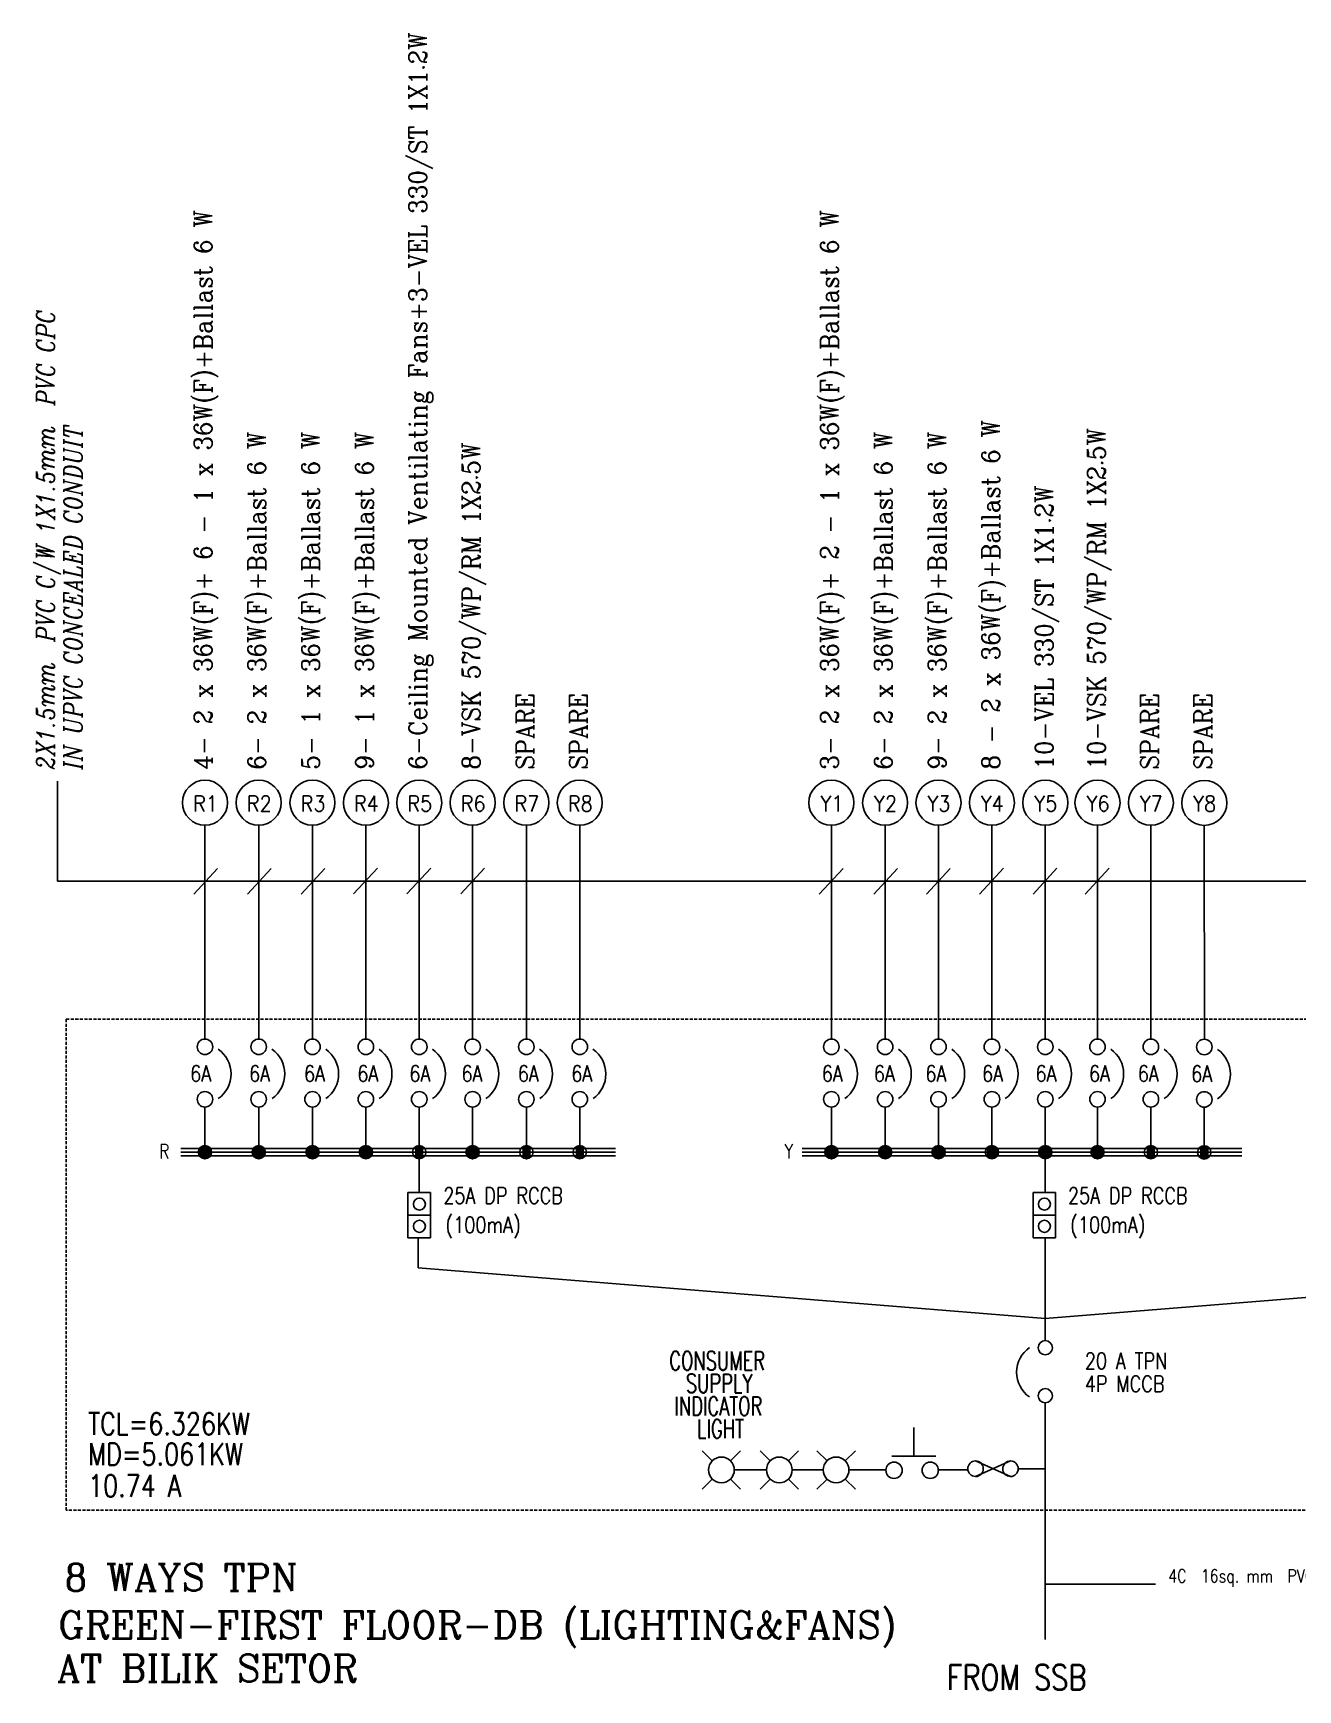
# Model space of a CAD drawing. Header units: inches. Extents: x -85907952 to 802144, y 988801 to 3125513.
# Drawn here: x 289692 to 321185, y 1082320 to 1123571 of the extents above; entities that cross this region are included whole.
import ezdxf
from ezdxf.enums import TextEntityAlignment as Align

# ---------------------------------------------------------------- set-up
doc = ezdxf.new("R2010")
doc.units = ezdxf.units.IN
doc.header["$MEASUREMENT"] = 0
doc.linetypes.add('HIDDEN', pattern=[0.375, 0.25, -0.125])
for name, color, linetype in [('$_KOD', 7, 'Continuous'), ('BANGUNAN', 4, 'Continuous'), ('LAMPU', 7, 'Continuous'), ('LYT', 7, 'Continuous')]:
    doc.layers.add(name, color=color, linetype=linetype)
doc.styles.add('ITALICC', font='ITALICC.SHX', dxfattribs={"width": 0.7})
doc.styles.add('ROMANC', font='ROMANC', dxfattribs={"width": 0.8, "height": 250})
doc.styles.add('ROMAND', font='ROMAND', dxfattribs={"width": 0.75, "height": 600})
doc.styles.add('ROMANS', font='ROMANS', dxfattribs={"width": 0.7})

msp = doc.modelspace()

# ---------------------------------------------------------------- linework, layer by layer
at = {"layer": '$_KOD', "color": 3, "linetype": 'Continuous'}
for p, q in [((290299, 1102457, 0), (290299, 1104948, 0)), ((294287, 1102772, 0), (293694, 1102130, 0)), ((295622, 1102772, 0), (295028, 1102130, 0)), ((296956, 1102772, 0), (296363, 1102130, 0)), ((298265, 1102780, 0), (297672, 1102138, 0)), ((299594, 1102780, 0), (299001, 1102138, 0)), ((300933, 1102780, 0), (300340, 1102138, 0)), ((309861, 1102772, 0), (309268, 1102130, 0)), ((311220, 1102772, 0), (310627, 1102130, 0)), ((312530, 1102772, 0), (311937, 1102130, 0)), ((313854, 1102776, 0), (313261, 1102134, 0)), ((315183, 1102776, 0), (314590, 1102134, 0)), ((316484, 1102776, 0), (315891, 1102134, 0)), ((334426, 1102461, 0), (290299, 1102457, 0))]:
    msp.add_line(p, q, dxfattribs=at)
at = {"color": 0}
for p, q in [((293821, 1095779, 0), (293821, 1095638, 0)), ((293855, 1095826, 0), (293855, 1095590, 0)), ((293888, 1095852, 0), (293888, 1095565, 0)), ((293922, 1095866, 0), (293922, 1095550, 0)), ((293956, 1095873, 0), (293956, 1095543, 0)), ((293989, 1095873, 0), (293989, 1095544, 0)), ((294023, 1095866, 0), (294023, 1095551, 0)), ((294056, 1095850, 0), (294056, 1095566, 0)), ((294090, 1095824, 0), (294090, 1095592, 0)), ((294123, 1095774, 0), (294123, 1095642, 0)), ((295160, 1095779, 0), (295160, 1095638, 0)), ((295194, 1095826, 0), (295194, 1095590, 0)), ((295227, 1095852, 0), (295227, 1095565, 0)), ((295261, 1095866, 0), (295261, 1095550, 0)), ((295294, 1095873, 0), (295294, 1095543, 0)), ((295328, 1095873, 0), (295328, 1095544, 0)), ((295361, 1095866, 0), (295361, 1095551, 0)), ((295395, 1095850, 0), (295395, 1095566, 0)), ((295428, 1095824, 0), (295428, 1095592, 0)), ((295462, 1095774, 0), (295462, 1095642, 0)), ((296499, 1095779, 0), (296499, 1095638, 0)), ((296532, 1095826, 0), (296532, 1095590, 0)), ((296566, 1095852, 0), (296566, 1095565, 0)), ((296599, 1095866, 0), (296599, 1095550, 0)), ((296633, 1095873, 0), (296633, 1095543, 0)), ((296666, 1095873, 0), (296666, 1095544, 0)), ((296700, 1095866, 0), (296700, 1095551, 0)), ((296734, 1095850, 0), (296734, 1095566, 0)), ((296767, 1095824, 0), (296767, 1095592, 0)), ((296801, 1095774, 0), (296801, 1095642, 0)), ((297828, 1095779, 0), (297828, 1095638, 0)), ((297862, 1095826, 0), (297862, 1095590, 0)), ((297895, 1095852, 0), (297895, 1095565, 0)), ((297929, 1095866, 0), (297929, 1095550, 0)), ((297962, 1095873, 0), (297962, 1095543, 0)), ((297996, 1095873, 0), (297996, 1095544, 0)), ((298029, 1095866, 0), (298029, 1095551, 0)), ((298063, 1095850, 0), (298063, 1095566, 0)), ((298096, 1095824, 0), (298096, 1095592, 0)), ((298130, 1095774, 0), (298130, 1095642, 0)), ((299224, 1095852, 0), (299224, 1095565, 0)), ((299258, 1095866, 0), (299258, 1095550, 0)), ((299291, 1095873, 0), (299291, 1095543, 0)), ((299325, 1095873, 0), (299325, 1095544, 0)), ((299358, 1095866, 0), (299358, 1095551, 0)), ((299392, 1095850, 0), (299392, 1095566, 0)), ((300486, 1095779, 0), (300486, 1095638, 0)), ((300520, 1095826, 0), (300520, 1095590, 0)), ((300553, 1095852, 0), (300553, 1095565, 0)), ((300587, 1095866, 0), (300587, 1095550, 0)), ((300620, 1095873, 0), (300620, 1095543, 0)), ((300654, 1095873, 0), (300654, 1095544, 0)), ((300687, 1095866, 0), (300687, 1095551, 0)), ((300721, 1095850, 0), (300721, 1095566, 0)), ((300755, 1095824, 0), (300755, 1095592, 0)), ((300788, 1095774, 0), (300788, 1095642, 0)), ((301892, 1095852, 0), (301892, 1095565, 0)), ((301926, 1095866, 0), (301926, 1095550, 0)), ((301959, 1095873, 0), (301959, 1095543, 0)), ((301993, 1095873, 0), (301993, 1095544, 0)), ((302026, 1095866, 0), (302026, 1095551, 0)), ((302060, 1095850, 0), (302060, 1095566, 0)), ((303221, 1095852, 0), (303221, 1095565, 0)), ((303255, 1095866, 0), (303255, 1095550, 0)), ((303288, 1095873, 0), (303288, 1095543, 0)), ((303322, 1095873, 0), (303322, 1095544, 0)), ((303355, 1095866, 0), (303355, 1095551, 0)), ((303389, 1095850, 0), (303389, 1095566, 0)), ((309420, 1095779, 0), (309420, 1095638, 0)), ((309454, 1095826, 0), (309454, 1095590, 0)), ((309487, 1095852, 0), (309487, 1095565, 0)), ((309521, 1095866, 0), (309521, 1095550, 0)), ((309554, 1095873, 0), (309554, 1095543, 0)), ((309588, 1095873, 0), (309588, 1095544, 0)), ((309621, 1095866, 0), (309621, 1095551, 0)), ((309655, 1095850, 0), (309655, 1095566, 0)), ((309688, 1095824, 0), (309688, 1095592, 0)), ((309722, 1095774, 0), (309722, 1095642, 0)), ((310759, 1095779, 0), (310759, 1095638, 0)), ((310792, 1095826, 0), (310792, 1095590, 0)), ((310826, 1095852, 0), (310826, 1095565, 0)), ((310859, 1095866, 0), (310859, 1095550, 0)), ((310893, 1095873, 0), (310893, 1095543, 0)), ((310926, 1095873, 0), (310926, 1095544, 0)), ((310960, 1095866, 0), (310960, 1095551, 0)), ((310993, 1095850, 0), (310993, 1095566, 0)), ((311027, 1095824, 0), (311027, 1095592, 0)), ((311061, 1095774, 0), (311061, 1095642, 0)), ((312088, 1095779, 0), (312088, 1095638, 0)), ((312121, 1095826, 0), (312121, 1095590, 0)), ((312155, 1095852, 0), (312155, 1095565, 0)), ((312189, 1095866, 0), (312189, 1095550, 0)), ((312222, 1095873, 0), (312222, 1095543, 0)), ((312256, 1095873, 0), (312256, 1095544, 0)), ((312289, 1095866, 0), (312289, 1095551, 0)), ((312323, 1095850, 0), (312323, 1095566, 0)), ((312354, 1095819, 0), (312354, 1095588, 0)), ((312387, 1095769, 0), (312387, 1095638, 0)), ((313455, 1095779, 0), (313455, 1095638, 0)), ((313488, 1095826, 0), (313488, 1095590, 0)), ((313518, 1095866, 0), (313518, 1095550, 0)), ((313522, 1095852, 0), (313522, 1095565, 0)), ((313551, 1095873, 0), (313551, 1095543, 0)), ((313585, 1095873, 0), (313585, 1095544, 0)), ((313618, 1095866, 0), (313618, 1095551, 0)), ((313652, 1095850, 0), (313652, 1095566, 0)), ((313685, 1095824, 0), (313685, 1095592, 0)), ((313719, 1095774, 0), (313719, 1095642, 0)), ((314746, 1095779, 0), (314746, 1095638, 0)), ((314746, 1095779, 0), (314746, 1095638, 0)), ((314780, 1095826, 0), (314780, 1095590, 0)), ((314780, 1095826, 0), (314780, 1095590, 0)), ((314813, 1095852, 0), (314813, 1095565, 0)), ((314813, 1095852, 0), (314813, 1095565, 0)), ((314847, 1095866, 0), (314847, 1095550, 0)), ((314847, 1095866, 0), (314847, 1095550, 0)), ((314880, 1095873, 0), (314880, 1095543, 0)), ((314880, 1095873, 0), (314880, 1095543, 0)), ((314914, 1095873, 0), (314914, 1095544, 0)), ((314914, 1095873, 0), (314914, 1095544, 0)), ((314947, 1095866, 0), (314947, 1095551, 0)), ((314947, 1095866, 0), (314947, 1095551, 0)), ((314981, 1095850, 0), (314981, 1095566, 0)), ((314981, 1095850, 0), (314981, 1095566, 0)), ((315014, 1095824, 0), (315014, 1095592, 0)), ((315014, 1095824, 0), (315014, 1095592, 0)), ((315048, 1095774, 0), (315048, 1095642, 0)), ((315048, 1095774, 0), (315048, 1095642, 0)), ((316047, 1095779, 0), (316047, 1095638, 0)), ((316080, 1095826, 0), (316080, 1095590, 0)), ((316114, 1095852, 0), (316114, 1095565, 0)), ((316147, 1095866, 0), (316147, 1095550, 0)), ((316181, 1095873, 0), (316181, 1095543, 0)), ((316214, 1095873, 0), (316214, 1095544, 0)), ((316248, 1095866, 0), (316248, 1095551, 0)), ((316281, 1095850, 0), (316281, 1095566, 0)), ((316315, 1095824, 0), (316315, 1095592, 0)), ((316348, 1095774, 0), (316348, 1095642, 0)), ((317443, 1095852, 0), (317443, 1095565, 0)), ((317476, 1095866, 0), (317476, 1095550, 0)), ((317510, 1095873, 0), (317510, 1095543, 0)), ((317543, 1095873, 0), (317543, 1095544, 0)), ((317577, 1095866, 0), (317577, 1095551, 0)), ((317611, 1095850, 0), (317611, 1095566, 0)), ((318772, 1095847, 0), (318772, 1095560, 0)), ((318806, 1095862, 0), (318806, 1095546, 0)), ((318839, 1095869, 0), (318839, 1095539, 0)), ((318873, 1095868, 0), (318873, 1095539, 0)), ((318906, 1095861, 0), (318906, 1095546, 0)), ((318940, 1095846, 0), (318940, 1095562, 0))]:
    msp.add_line(p, q, dxfattribs=at)
at = {"linetype": 'Continuous'}
for p, q in [((311623, 1088133, 0), (311623, 1088856, 0)), ((312167, 1088143, 0), (311076, 1088143, 0)), ((312968, 1087796, 0), (312213, 1087796, 0))]:
    msp.add_line(p, q, dxfattribs=at)
for p, q in [((306353, 1088274, 0), (306604, 1088023, 0)), ((307309, 1088274, 0), (307058, 1088023, 0)), ((307794, 1088274, 0), (308046, 1088023, 0)), ((308751, 1088274, 0), (308499, 1088023, 0)), ((309209, 1088274, 0), (309461, 1088023, 0)), ((310166, 1088274, 0), (309914, 1088023, 0)), ((307952, 1087796, 0), (307152, 1087796, 0)), ((309367, 1087796, 0), (308593, 1087796, 0)), ((310926, 1087796, 0), (310008, 1087796, 0)), ((314029, 1088019, 0), (313159, 1087632, 0)), ((313159, 1088019, 0), (314029, 1087632, 0)), ((314200, 1087826, 0), (314896, 1087826, 0)), ((306604, 1087569, 0), (306353, 1087318, 0)), ((307058, 1087569, 0), (307309, 1087318, 0)), ((308046, 1087569, 0), (307794, 1087318, 0)), ((308499, 1087569, 0), (308751, 1087318, 0)), ((309461, 1087569, 0), (309209, 1087318, 0)), ((309914, 1087569, 0), (310166, 1087318, 0))]:
    msp.add_line(p, q)
for centre, major_axis, start_param, end_param in [((306831, 1087796, 0), (-321, 0), 3.142456, 9.425641), ((308273, 1087796, 0), (-321, 0), 3.142456, 9.425641), ((309687, 1087796, 0), (-321, 0), 3.142257450994299, 9.425442758173885), ((311130, 1087788, 0), (204, 0), -0.000944, 6.282241), ((312031, 1087788, 0), (204, 0), -0.000944, 6.282241), ((313159, 1087826, 0), (193, 0), -0.001295, 6.28189), ((314029, 1087826, 0), (193, 0), -0.002365596403363535, 6.280819710776223)]:
    msp.add_ellipse(centre, major_axis=major_axis, ratio=1, start_param=start_param, end_param=end_param)
at = {"layer": 'BANGUNAN', "color": 255, "linetype": 'Continuous'}
for p, q in [((293971, 1103849, 0), (293971, 1098525, 0)), ((295310, 1103849, 0), (295310, 1098525, 0)), ((296648, 1103849, 0), (296648, 1098525, 0)), ((297978, 1103849, 0), (297978, 1098525, 0)), ((299307, 1103849, 0), (299307, 1098525, 0)), ((300636, 1103849, 0), (300636, 1098525, 0)), ((301975, 1103849, 0), (301975, 1098525, 0)), ((303304, 1103849, 0), (303304, 1098525, 0)), ((309570, 1103849, 0), (309570, 1098525, 0)), ((310908, 1103849, 0), (310908, 1098525, 0)), ((312237, 1103849, 0), (312237, 1098525, 0)), ((313567, 1103849, 0), (313567, 1098525, 0)), ((314896, 1103849, 0), (314896, 1098525, 0)), ((316196, 1103849, 0), (316196, 1098525, 0)), ((317525, 1103849, 0), (317527, 1098525, 0)), ((318855, 1103844, 0), (318857, 1098520, 0)), ((293971, 1096832, 0), (293971, 1095708, 0)), ((295310, 1096832, 0), (295310, 1095708, 0)), ((296649, 1096832, 0), (296649, 1095708, 0)), ((297978, 1096832, 0), (297978, 1095708, 0)), ((299307, 1096832, 0), (299307, 1095708, 0)), ((300636, 1096832, 0), (300636, 1095708, 0)), ((301975, 1096832, 0), (301975, 1095708, 0)), ((303304, 1096832, 0), (303304, 1095708, 0)), ((309570, 1096832, 0), (309570, 1095708, 0)), ((310909, 1096832, 0), (310909, 1095708, 0)), ((312238, 1096832, 0), (312238, 1095708, 0)), ((313567, 1096832, 0), (313567, 1095708, 0)), ((314896, 1096832, 0), (314896, 1095708, 0)), ((316196, 1096832, 0), (316196, 1095708, 0)), ((317526, 1096832, 0), (317526, 1095708, 0)), ((318855, 1096827, 0), (318855, 1095704, 0)), ((293374, 1095802, 0), (304192, 1095802, 0)), ((293374, 1095708, 0), (304192, 1095708, 0)), ((293374, 1095614, 0), (304192, 1095614, 0)), ((308838, 1095802, 0), (319787, 1095802, 0)), ((308838, 1095708, 0), (319787, 1095708, 0)), ((308838, 1095614, 0), (319787, 1095614, 0))]:
    msp.add_line(p, q, dxfattribs=at)
at = {"layer": 'BANGUNAN', "color": 255}
for p, q in [((299306, 1095708, 0), (299306, 1094700, 0)), ((314896, 1095708, 0), (314896, 1094700, 0)), ((299026, 1093574, 0), (299026, 1094700, 0)), ((299026, 1094700, 0), (299589, 1094700, 0)), ((299589, 1094700, 0), (299589, 1093574, 0)), ((314590, 1094700, 0), (315153, 1094700, 0)), ((314590, 1093574, 0), (314590, 1094700, 0)), ((315153, 1094700, 0), (315153, 1093574, 0)), ((299026, 1094137, 0), (299589, 1094137, 0)), ((314590, 1094137, 0), (315153, 1094137, 0)), ((299589, 1093574, 0), (299026, 1093574, 0)), ((299277, 1093574, 0), (299277, 1092830, 0)), ((315153, 1093574, 0), (314590, 1093574, 0)), ((314896, 1093574, 0), (314896, 1091016, 0)), ((314896, 1091568, 0), (299277, 1092830, 0)), ((314896, 1091568, 0), (330371, 1092815, 0)), ((314896, 1089469, 0), (314896, 1083576, 0))]:
    msp.add_line(p, q, dxfattribs=at)
at = {"layer": 'BANGUNAN', "color": 4, "linetype": 'HIDDEN', "ltscale": 300, "elevation": 0}
msp.add_lwpolyline([(290518, 1099017), (341171, 1099017), (341171, 1086793), (290518, 1086793)], close=True, dxfattribs=at)
at = {"layer": 'BANGUNAN', "color": 255, "linetype": 'Continuous'}
for centre, radius in [((293971, 1104410, 0), 561), ((295310, 1104410, 0), 561), ((296648, 1104410, 0), 561), ((297978, 1104410, 0), 561), ((299307, 1104410, 0), 561), ((300636, 1104410, 0), 561), ((301975, 1104410, 0), 561), ((303304, 1104410, 0), 561), ((309570, 1104410, 0), 561), ((310908, 1104410, 0), 561), ((312237, 1104410, 0), 561), ((313567, 1104410, 0), 561), ((314896, 1104410, 0), 561), ((316196, 1104410, 0), 561), ((317525, 1104410, 0), 561), ((318855, 1104405, 0), 561), ((293971, 1098332, 0), 193), ((295310, 1098332, 0), 193), ((296648, 1098332, 0), 193), ((297978, 1098332, 0), 193), ((299307, 1098332, 0), 193), ((300636, 1098332, 0), 193), ((301975, 1098332, 0), 193), ((303304, 1098332, 0), 193), ((309570, 1098332, 0), 193), ((310908, 1098332, 0), 193), ((312237, 1098332, 0), 193), ((313567, 1098332, 0), 193), ((314896, 1098332, 0), 193), ((316196, 1098332, 0), 193), ((317525, 1098332, 0), 193), ((318855, 1098327, 0), 193), ((293971, 1097025, 0), 193), ((295310, 1097025, 0), 193), ((296649, 1097025, 0), 193), ((297978, 1097025, 0), 193), ((299307, 1097025, 0), 193), ((300636, 1097025, 0), 193), ((301975, 1097025, 0), 193), ((303304, 1097025, 0), 193), ((309570, 1097025, 0), 193), ((310909, 1097025, 0), 193), ((312238, 1097025, 0), 193), ((313567, 1097025, 0), 193), ((314896, 1097025, 0), 193), ((316196, 1097025, 0), 193), ((317526, 1097025, 0), 193), ((318855, 1097021, 0), 193), ((293971, 1095708, 0), 166), ((295310, 1095708, 0), 166), ((296649, 1095708, 0), 166), ((297978, 1095708, 0), 166), ((299307, 1095708, 0), 166), ((300636, 1095708, 0), 166), ((301975, 1095708, 0), 166), ((303304, 1095708, 0), 166), ((309570, 1095708, 0), 166), ((310909, 1095708, 0), 166), ((312238, 1095708, 0), 166), ((313567, 1095708, 0), 166), ((314896, 1095708, 0), 166), ((314896, 1095708, 0), 166), ((316196, 1095708, 0), 166), ((317526, 1095708, 0), 166), ((318855, 1095704, 0), 166), ((299310, 1094415, 0), 150), ((314873, 1094415, 0), 150), ((299310, 1093862, 0), 150), ((314873, 1093862, 0), 150), ((314896, 1090840, 0), 176), ((314896, 1089645, 0), 176)]:
    msp.add_circle(centre, radius, dxfattribs=at)
for centre, start, end in [((293869, 1097656, 0), 305.154, 55.051), ((295208, 1097656, 0), 305.154, 55.051), ((296547, 1097656, 0), 305.154, 55.051), ((297876, 1097656, 0), 305.154, 55.051), ((299205, 1097656, 0), 305.154, 55.051), ((300534, 1097656, 0), 305.154, 55.051), ((301873, 1097656, 0), 305.154, 55.051), ((303202, 1097656, 0), 305.154, 55.051), ((309468, 1097656, 0), 305.154, 55.051), ((310807, 1097656, 0), 305.154, 55.051), ((312136, 1097656, 0), 305.154, 55.051), ((313465, 1097656, 0), 305.154, 55.051), ((314794, 1097656, 0), 305.154, 55.051), ((316095, 1097656, 0), 305.154, 55.051), ((317424, 1097656, 0), 305.154, 55.051), ((318753, 1097652, 0), 305.154, 55.051), ((314935, 1090228, 0), 124.949, 234.846)]:
    msp.add_arc(centre, 752, start, end, dxfattribs=at)
at = {"layer": 'LAMPU', "linetype": 'Continuous'}
msp.add_line((314896, 1084954, 0), (317644, 1084954, 0), dxfattribs=at)

# ---------------------------------------------------------------- texts
at = {"style": 'ROMANS', "width": 0.7}
for s, p in [('CONSUMER', (305534, 1090284, 0)), ('SUPPLY', (305947, 1089718, 0)), ('INDICATOR ', (305661, 1089155, 0)), ('LIGHT', (306222, 1088590, 0))]:
    msp.add_text(s, height=464.3, dxfattribs=at).set_placement(p)
at = {"layer": 'BANGUNAN', "color": 255, "linetype": 'Continuous'}
for s, height, style, width, p in [('6-Ceiling Mounted Ventilating Fans+3-VEL 330/ST 1X1.2W', 445.5, 'ROMANC', 0.95, (299494, 1105233, 0)), ('4- 2 x 36W(F)+ 6 - 1 x 36W(F)+Ballast 6 W', 445.5, 'ROMANC', 0.95, (294148, 1105233, 0)), ('3- 2 x 36W(F)+ 2 - 1 x 36W(F)+Ballast 6 W', 445.5, 'ROMANC', 0.95, (309747, 1105233, 0)), ('2X1.5mm  PVC C/W 1X1.5mm  PVC CPC', 450, 'ITALICC', 0.85, (290228, 1105233, 0)), ('IN UPVC CONCEALED CONDUIT', 450, 'ITALICC', 0.85, (290910, 1105233, 0)), ('8 - 2 x 36W(F)+Ballast 6 W', 445.5, 'ROMANC', 0.95, (313763, 1105233, 0)), ('6- 2 x 36W(F)+Ballast 6 W', 445.5, 'ROMANC', 0.95, (295487, 1105233, 0)), ('5- 1 x 36W(F)+Ballast 6 W', 445.5, 'ROMANC', 0.95, (296826, 1105233, 0)), ('9- 1 x 36W(F)+Ballast 6 W', 445.5, 'ROMANC', 0.95, (298165, 1105233, 0)), ('8-VSK 570/WP/RM 1X2.5W', 445.5, 'ROMANC', 0.95, (300823, 1105233, 0)), ('6- 2 x 36W(F)+Ballast 6 W', 445.5, 'ROMANC', 0.95, (311086, 1105233, 0)), ('9- 2 x 36W(F)+Ballast 6 W', 445.5, 'ROMANC', 0.95, (312425, 1105233, 0)), ('10-VSK 570/WP/RM 1X2.5W', 445.5, 'ROMANC', 0.95, (316393, 1105233, 0)), ('10-VEL 330/ST 1X1.2W', 445.5, 'ROMANC', 0.95, (315092, 1105233, 0)), ('SPARE', 445.5, 'ROMANC', 0.95, (302162, 1105233, 0)), ('SPARE', 445.5, 'ROMANC', 0.95, (303491, 1105233, 0)), ('SPARE', 445.5, 'ROMANC', 0.95, (317712, 1105233, 0)), ('SPARE', 445.5, 'ROMANC', 0.95, (319042, 1105233, 0))]:
    msp.add_text(s, height=height, rotation=90, dxfattribs=dict(at, style=style, width=width)).set_placement(p)
at = {"layer": 'BANGUNAN', "color": 255, "linetype": 'Continuous', "style": 'ROMANS', "width": 0.9}
for s, p in [('R1', (293985, 1104193, 0)), ('R2', (295324, 1104193, 0)), ('R3', (296663, 1104193, 0)), ('R4', (297992, 1104193, 0)), ('R5', (299321, 1104193, 0)), ('R6', (300650, 1104193, 0)), ('R7', (301989, 1104193, 0)), ('R8', (303318, 1104193, 0)), ('Y1', (309584, 1104193, 0)), ('Y2', (310918, 1104193, 0)), ('Y3', (312247, 1104193, 0)), ('Y4', (313576, 1104193, 0)), ('Y5', (314910, 1104193, 0)), ('Y6', (316211, 1104193, 0)), ('Y7', (317535, 1104193, 0)), ('Y8', (318864, 1104188, 0))]:
    msp.add_text(s, height=390.9, dxfattribs=at).set_placement(p, align=Align.CENTER)
at = {"layer": 'BANGUNAN', "color": 255, "linetype": 'Continuous', "width": 0.8}
for s, height, style, p in [('6A', 402.1, 'ROMANS', (293604, 1097464, 0)), ('6A', 402.1, 'ROMANS', (295071, 1097464, 0)), ('6A', 402.1, 'ROMANS', (296436, 1097464, 0)), ('6A', 402.1, 'ROMANS', (297766, 1097464, 0)), ('6A', 402.1, 'ROMANS', (299063, 1097464, 0)), ('6A', 402.1, 'ROMANS', (300359, 1097464, 0)), ('6A', 402.1, 'ROMANS', (301762, 1097464, 0)), ('6A', 402.1, 'ROMANS', (303092, 1097464, 0)), ('6A', 402.1, 'ROMANS', (309331, 1097464, 0)), ('6A', 402.1, 'ROMANS', (310627, 1097464, 0)), ('6A', 402.1, 'ROMANS', (311912, 1097464, 0)), ('6A', 402.1, 'ROMANS', (313323, 1097464, 0)), ('6A', 402.1, 'ROMANS', (314653, 1097464, 0)), ('6A', 402.1, 'ROMANS', (315984, 1097464, 0)), ('6A', 402.1, 'ROMANS', (317200, 1097464, 0)), ('6A', 402.1, 'ROMANS', (318529, 1097460, 0)), ('R', 355, 'ROMAND', (292830, 1095552, 0)), ('Y', 355, 'ROMAND', (308398, 1095552, 0)), ('25A DP RCCB', 402.1, 'ROMANS', (299907, 1094425, 0)), ('25A DP RCCB', 402.1, 'ROMANS', (315462, 1094425, 0)), ('(100mA)', 402.1, 'ROMANS', (299961, 1093698, 0)), ('(100mA)', 402.1, 'ROMANS', (315517, 1093698, 0)), ('20 A TPN', 402.1, 'ROMANS', (315881, 1090309, 0)), ('4P MCCB', 402.1, 'ROMANS', (315881, 1089739, 0)), ('TCL=6.326KW', 546.75, 'ROMANS', (291060, 1088672, 0)), ('MD=5.061KW', 546.8, 'ROMANS', (291060, 1087918, 0)), ('10.74 A', 546.8, 'ROMANS', (291060, 1087129, 0)), ('FROM SSB', 625.5, 'ROMANS', (312445, 1082320, 0))]:
    msp.add_text(s, height=height, dxfattribs=dict(at, style=style)).set_placement(p)
at = {"layer": 'BANGUNAN', "color": 255, "linetype": 'Continuous', "style": 'ROMANC'}
for s, p in [('8 WAYS TPN ', (290467, 1084784, 0)), ('GREEN-FIRST FLOOR-DB (LIGHTING&FANS)', (290313, 1083602, 0)), ('AT BILIK SETOR', (290285, 1082523, 0))]:
    msp.add_text(s, height=675, dxfattribs=at).set_placement(p)
at = {"layer": 'LYT', "color": 7, "linetype": 'Continuous', "style": 'ROMAND', "width": 0.8}
msp.add_text('4C  16sq. mm  PVC IN CONDUIT/ TRUNKING', height=324, dxfattribs=at).set_placement((317958, 1084994, 0))

doc.saveas('drawing.dxf')
